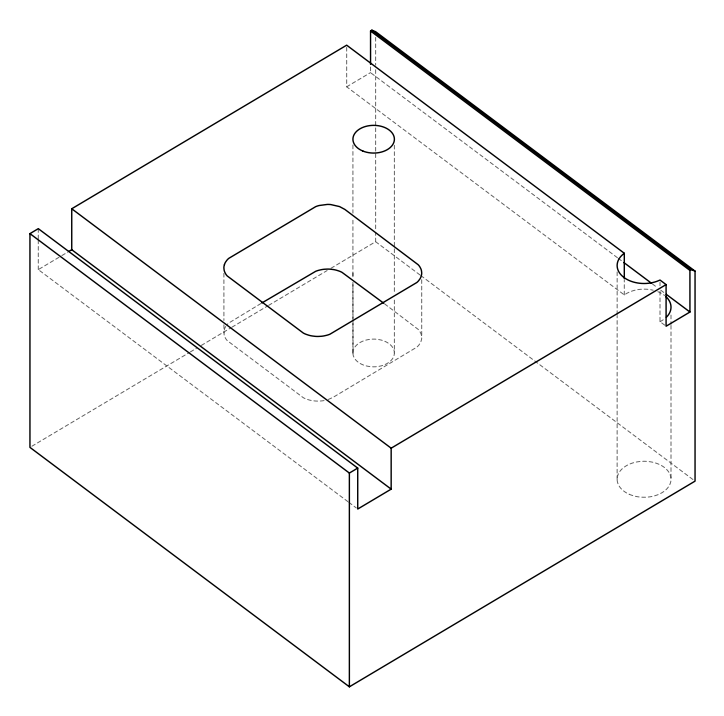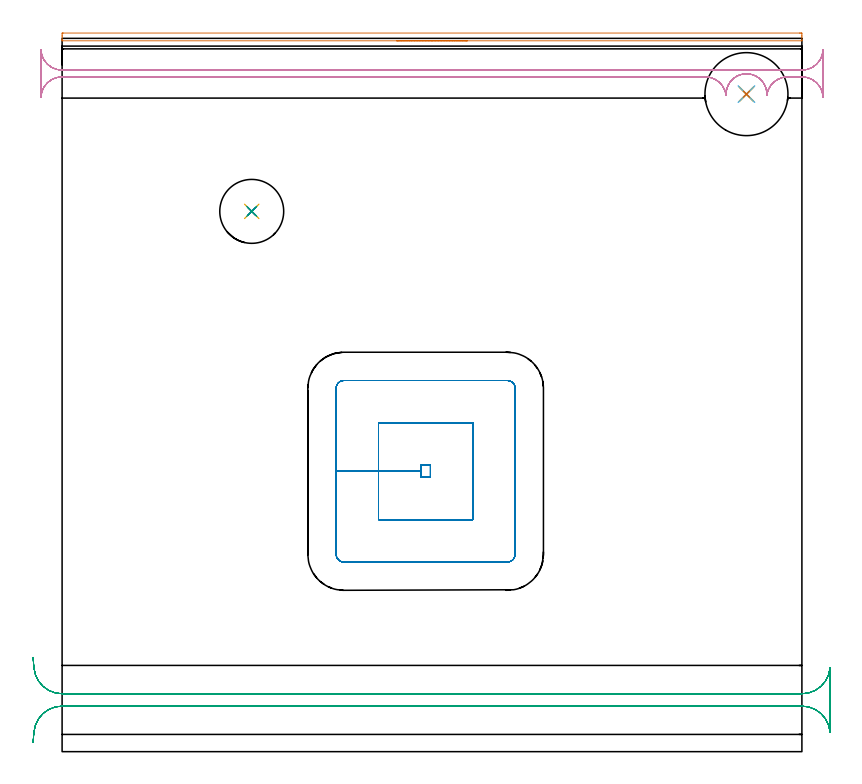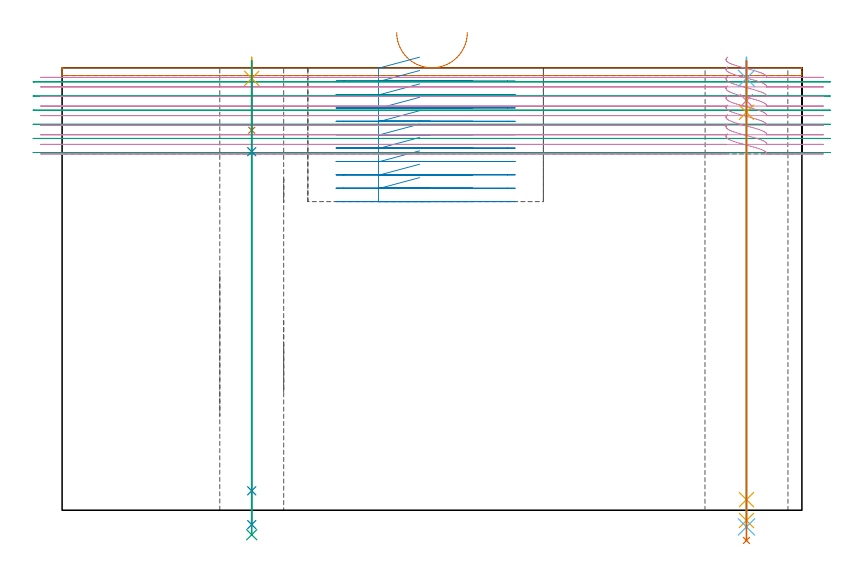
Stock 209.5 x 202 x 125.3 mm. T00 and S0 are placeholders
(PLAN: 13 operations, 10 tool changes, 28.7 min)
(1 AREA_MILL | FG_CHAMFER_SURFACE | UGT0205_001 | 1.83 min | 507 mm3)
(2 MILL_RECTANGULAR_POCKET | POCKET_RECTANGULAR_STRAIGHT | NXT0201_012 | Follow Part, ap 4, ae 75% | 8.48 min | 167007 mm3)
(3 MILL_RECTANGULAR_SLOT | SLOT_RECTANGULAR | NXT0201_012 | Follow Part, ap 4, ae 75% | 5.98 min | 98090 mm3)
(4 MILL_RECTANGULAR_SLOT_1 | SLOT_RECTANGULAR_1 | NXT0201_011 | Follow Part, ap 3, ae 75% | 9.39 min | 73347 mm3)
(5 SPOT_DRILL | STEP1HOLE | NXT0321_9005460120000 | 0.05 min | 186 mm3)
(6 SPOT_DRILL_1 | STEP1HOLE_1 | NXT0321_9005460120000 | 0.05 min | 14 mm3)
(7 DRILL_BLIND_HOLE_INTO_CENTER | STEP1HOLE | NXT0301_089 | 0.08 min | 1593 mm3)
(8 GUN_DRILL_THROUGH_HOLE | STEP1HOLE | UGT0307_008 | 0.62 min | 10335 mm3)
(9 DRILL_TO_ENLARGE_THROUGH_HOLE | STEP1HOLE | UGT0301_250 | 0.54 min | 20108 mm3)
(10 DRILL_BLIND_HOLE_INTO_CENTER_1 | STEP1HOLE_1 | NXT0301_033 | 0.05 min | 3 mm3)
(11 GUN_DRILL_THROUGH_HOLE_1 | STEP1HOLE_1 | UGT0307_002 | 0.57 min | 2854 mm3)
(12 SPADE_DRILL_TO_ENLARGE_THROUGH_HOLE | STEP1HOLE_1 | UGT0306_005 | 0.53 min | 14208 mm3)
(13 DRILL_TO_ENLARGE_THROUGH_HOLE_1 | STEP1HOLE_1 | UGT0301_056 | 0.55 min | 29032 mm3)
(TOOL UGT0205_001 | Chamfer Mill 20 x 3 x 45 deg. | D20 FL50 Z2)
(TOOL NXT0201_012 | ENDMILL 16mm [2P460-1600-NA 1630] | D16 FL38 Z6)
(TOOL NXT0201_011 | ENDMILL 12mm [2P460-1200-NA 1630] | D12 FL38 Z6)
(TOOL NXT0321_9005460120000 | NC Spot Drill, 142deg, 12mm, Carbide, Uncoated | D12 PA142 FL30 Z2)
(TOOL NXT0301_089 | Carbide Drill 11.8mm [860.1-1180-035A1-MM 2214] | D11.8 PA140 FL55 Z2)
(TOOL UGT0307_008 | Gun Drill 11 mm | D11 PA130 FL24 Z1)
(TOOL UGT0301_250 | Twist Drill 18.1 mm | D18.1 PA118 FL135 Z2)
(TOOL NXT0301_033 | Carbide Drill 6.2mm [860.1-0620-031A1-MM 2214] | D6.2 PA140 FL53 Z2)
(TOOL UGT0307_002 | Gun Drill 6 mm | D6 PA130 FL24 Z1)
(TOOL UGT0306_005 | Spade Drill 14.5mm | D14.5 PA132 FL10 Z2)
(TOOL UGT0301_056 | Twist Drill 23.5 mm | D23.5 PA118 FL155 Z2)
(OP 1 AREA_MILL)
G17 G21 G94 G90
T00 M6
G54
G17 G0 G90 X114.75 Y201.3 S1061 M3
G43 Z135.3 H0
G94 G1 X114.712 Z134.428 F250.
X114.598 Z133.563
X114.409 Z132.712
X114.147 Z131.88
X113.813 Z131.074
X113.41 Z130.3
X112.942 Z129.564
X112.41 Z128.872
X111.821 Z128.229
X111.178 Z127.639
X110.486 Z127.108
X109.75 Z126.64
X108.976 Z126.237
X108.17 Z125.903
X107.338 Z125.641
X106.487 Z125.452
X105.622 Z125.338
X104.75 Z125.3
X0.177
X0.01 Y201.303 Z125.288
X0.003 Y201.391 Z125.201
X0. Y201.486 Z125.114
Y201.713 Z124.886
Y202.4 Z124.194
Y202.743 Z123.853
X0.003 Y203.266 Z123.33
X0.005 Y203.491 Z123.105
X0.059 Y203.495 Z123.103
X0.298 Y203.5 Z123.1
X208.876
X209.203 Y203.499 Z123.101
X209.441 Y203.495 Z123.103
X209.495 Y203.491 Z123.105
X209.5 Y203.266 Z123.33
Y202.743 Z123.853
Y202.4 Z124.194
Y201.485 Z125.114
X209.497 Y201.391 Z125.201
X209.49 Y201.303 Z125.288
X209.323 Y201.3 Z125.3
X104.75
X103.878 Z125.338
X103.014 Z125.452
X102.162 Z125.641
X101.33 Z125.903
X100.524 Z126.237
X99.75 Z126.64
X99.014 Z127.108
X98.322 Z127.639
X97.679 Z128.229
X97.09 Z128.872
X96.559 Z129.564
X96.09 Z130.3
X95.687 Z131.074
X95.353 Z131.88
X95.091 Z132.712
X94.902 Z133.563
X94.788 Z134.428
X94.75 Z135.3
M5
M2
(OP 2 MILL_RECTANGULAR_POCKET)
G17 G21 G94 G90
T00 M6
G54
G17 G0 G90 X101.241 Y93.1 S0 M3
G43 Z135.3 H1
Z128.3
G94 G1 X89.6 Z125.181 F250.
Y79.4 Z121.51
X101.6
Y77.7 F500.
X104.3
Y81.1
X101.6
Y79.4
X89.6
Y65.7
X116.3
Y93.1
X89.6
Y79.4
X77.6
Y55.9
G3 X79.8 Y53.7 R2.2
G1 X126.1
G3 X128.3 Y55.9 R2.2
G1 Y102.9
G3 X126.1 Y105.1 R2.2
G1 X79.8
G3 X77.6 Y102.9 R2.2
G1 Y79.4
Y78.4
G0 X101.241 Y93.1 Z124.51
G1 X89.6 Z121.391 F250.
Y79.4 Z117.72
X101.6
Y77.7 F500.
X104.3
Y81.1
X101.6
Y79.4
X89.6
Y65.7
X116.3
Y93.1
X89.6
Y79.4
X77.6
Y55.9
G3 X79.8 Y53.7 R2.2
G1 X126.1
G3 X128.3 Y55.9 R2.2
G1 Y102.9
G3 X126.1 Y105.1 R2.2
G1 X79.8
G3 X77.6 Y102.9 R2.2
G1 Y79.4
Y78.4
G0 X101.241 Y93.1 Z120.72
G1 X89.6 Z117.601 F250.
Y79.4 Z113.93
X101.6
Y77.7 F500.
X104.3
Y81.1
X101.6
Y79.4
X89.6
Y65.7
X116.3
Y93.1
X89.6
Y79.4
X77.6
Y55.9
G3 X79.8 Y53.7 R2.2
G1 X126.1
G3 X128.3 Y55.9 R2.2
G1 Y102.9
G3 X126.1 Y105.1 R2.2
G1 X79.8
G3 X77.6 Y102.9 R2.2
G1 Y79.4
Y78.4
G0 X101.241 Y93.1 Z116.93
G1 X89.6 Z113.811 F250.
Y79.4 Z110.14
X101.6
Y77.7 F500.
X104.3
Y81.1
X101.6
Y79.4
X89.6
Y65.7
X116.3
Y93.1
X89.6
Y79.4
X77.6
Y55.9
G3 X79.8 Y53.7 R2.2
G1 X126.1
G3 X128.3 Y55.9 R2.2
G1 Y102.9
G3 X126.1 Y105.1 R2.2
G1 X79.8
G3 X77.6 Y102.9 R2.2
G1 Y79.4
Y78.4
G0 X101.241 Y93.1 Z113.14
G1 X89.6 Z110.021 F250.
Y79.4 Z106.35
X101.6
Y77.7 F500.
X104.3
Y81.1
X101.6
Y79.4
X89.6
Y65.7
X116.3
Y93.1
X89.6
Y79.4
X77.6
Y55.9
G3 X79.8 Y53.7 R2.2
G1 X126.1
G3 X128.3 Y55.9 R2.2
G1 Y102.9
G3 X126.1 Y105.1 R2.2
G1 X79.8
G3 X77.6 Y102.9 R2.2
G1 Y79.4
Y78.4
G0 X101.241 Y93.1 Z109.35
G1 X89.6 Z106.231 F250.
Y79.4 Z102.56
X101.6
Y77.7 F500.
X104.3
Y81.1
X101.6
Y79.4
X89.6
Y65.7
X116.3
Y93.1
X89.6
Y79.4
X77.6
Y55.9
G3 X79.8 Y53.7 R2.2
G1 X126.1
G3 X128.3 Y55.9 R2.2
G1 Y102.9
G3 X126.1 Y105.1 R2.2
G1 X79.8
G3 X77.6 Y102.9 R2.2
G1 Y79.4
Y78.4
G0 X101.241 Y93.1 Z105.56
G1 X89.6 Z102.441 F250.
Y79.4 Z98.77
X101.6
Y77.7 F500.
X104.3
Y81.1
X101.6
Y79.4
X89.6
Y65.7
X116.3
Y93.1
X89.6
Y79.4
X77.6
Y55.9
G3 X79.8 Y53.7 R2.2
G1 X126.1
G3 X128.3 Y55.9 R2.2
G1 Y102.9
G3 X126.1 Y105.1 R2.2
G1 X79.8
G3 X77.6 Y102.9 R2.2
G1 Y79.4
Y78.4
G0 X101.241 Y93.1 Z101.77
G1 X89.6 Z98.651 F250.
Y79.4 Z94.98
X101.6
Y77.7 F500.
X104.3
Y81.1
X101.6
Y79.4
X89.6
Y65.7
X116.3
Y93.1
X89.6
Y79.4
X77.6
Y55.9
G3 X79.8 Y53.7 R2.2
G1 X126.1
G3 X128.3 Y55.9 R2.2
G1 Y102.9
G3 X126.1 Y105.1 R2.2
G1 X79.8
G3 X77.6 Y102.9 R2.2
G1 Y79.4
Y78.4
G0 X101.241 Y93.1 Z97.98
G1 X89.6 Z94.861 F250.
Y79.4 Z91.19
X101.6
Y77.7 F500.
X104.3
Y81.1
X101.6
Y79.4
X89.6
Y65.7
X116.3
Y93.1
X89.6
Y79.4
X77.6
Y55.9
G3 X79.8 Y53.7 R2.2
G1 X126.1
G3 X128.3 Y55.9 R2.2
G1 Y102.9
G3 X126.1 Y105.1 R2.2
G1 X79.8
G3 X77.6 Y102.9 R2.2
G1 Y79.4
Y78.4
G0 X101.241 Y93.1 Z94.19
G1 X89.6 Z91.071 F250.
Y79.4 Z87.4
X101.6
Y77.7 F500.
X104.3
Y81.1
X101.6
Y79.4
X89.6
Y65.7
X116.3
Y93.1
X89.6
Y79.4
X77.6
Y55.9
G3 X79.8 Y53.7 R2.2
G1 X126.1
G3 X128.3 Y55.9 R2.2
G1 Y102.9
G3 X126.1 Y105.1 R2.2
G1 X79.8
G3 X77.6 Y102.9 R2.2
G1 Y79.4
Y78.4
G0 Z135.3
M5
M2
(OP 3 MILL_RECTANGULAR_SLOT)
G17 G21 G94 G90
T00 M6
G54
G17 G0 G90 X-8.23 Y2.603 S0 M3
G43 Z135.3 H1
Z121.3
G94 G1 X-7.97 Y5.592 F250.
G2 X0. Y12.9 R8. F500.
G1 X209.5
G2 X217.47 Y5.592 R8.
G1 X217.5
Y23.708
X217.47
G2 X209.5 Y16.4 R8.
G1 X0.
G2 X-7.97 Y23.708 R8.
G1 X-8.23 Y26.697 F250.
G0 Y2.603 Z117.3
G1 X-7.97 Y5.592
G2 X0. Y12.9 R8. F500.
G1 X209.5
G2 X217.47 Y5.592 R8.
G1 X217.5
Y23.708
X217.47
G2 X209.5 Y16.4 R8.
G1 X0.
G2 X-7.97 Y23.708 R8.
G1 X-8.23 Y26.697 F250.
G0 Y2.603 Z113.3
G1 X-7.97 Y5.592
G2 X0. Y12.9 R8. F500.
G1 X209.5
G2 X217.47 Y5.592 R8.
G1 X217.5
Y23.708
X217.47
G2 X209.5 Y16.4 R8.
G1 X0.
G2 X-7.97 Y23.708 R8.
G1 X-8.23 Y26.697 F250.
G0 Y2.603 Z109.3
G1 X-7.97 Y5.592
G2 X0. Y12.9 R8. F500.
G1 X209.5
G2 X217.47 Y5.592 R8.
G1 X217.5
Y23.708
X217.47
G2 X209.5 Y16.4 R8.
G1 X0.
G2 X-7.97 Y23.708 R8.
G1 X-8.23 Y26.697 F250.
G0 Y2.603 Z105.3
G1 X-7.97 Y5.592
G2 X0. Y12.9 R8. F500.
G1 X209.5
G2 X217.47 Y5.592 R8.
G1 X217.5
Y23.708
X217.47
G2 X209.5 Y16.4 R8.
G1 X0.
G2 X-7.97 Y23.708 R8.
G1 X-8.23 Y26.697 F250.
G0 Y2.603 Z101.3
G1 X-7.97 Y5.592
G2 X0. Y12.9 R8. F500.
G1 X209.5
G2 X217.47 Y5.592 R8.
G1 X217.5
Y23.708
X217.47
G2 X209.5 Y16.4 R8.
G1 X0.
G2 X-7.97 Y23.708 R8.
G1 X-8.23 Y26.697 F250.
G0 Z135.3
M5
M2
(OP 4 MILL_RECTANGULAR_SLOT_1)
G17 G21 G94 G90
T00 M6
G54
G17 G0 G90 X188.513 Y188.448 S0 M3
G43 Z135.3 H1
Z128.3
G94 G1 X188.311 Y187.947 Z128.155 F250.
X188.112 Y187.105 Z127.923
X188.04 Y186.242 Z127.691
X188.058 Y185.903 Z127.6
X188.048 Z127.598
X188.058 Z127.595
X188.04 Y186.242 Z127.504
X188.112 Y187.105 Z127.272
X188.311 Y187.947 Z127.04
X188.635 Y188.75 Z126.808
X189.076 Y189.496 Z126.576
X189.623 Y190.166 Z126.344
X190.265 Y190.748 Z126.112
X190.987 Y191.226 Z125.88
X191.772 Y191.591 Z125.648
X192.603 Y191.834 Z125.416
X193.461 Y191.95 Z125.184
X193.801 Z125.093
X194.14 Z125.002
X194.998 Y191.834 Z124.77
X195.829 Y191.591 Z124.538
X196.614 Y191.226 Z124.306
X197.335 Y190.747 Z124.074
X197.977 Y190.166 Z123.842
X198.524 Y189.495 Z123.61
X198.965 Y188.75 Z123.378
X199.289 Y187.947 Z123.146
X199.489 Y187.105 Z122.914
X199.56 Y186.242 Z122.682
X199.542 Y185.903 Z122.591
X199.552 Z122.589
G2 X205.498 Y191.1 R6. F500.
G1 X209.5
G2 X215.49 Y185.446 R6.
G1 X215.5
Y198.654
X215.49
G2 X209.5 Y193. R6.
G1 X0.
G2 X-5.99 Y198.654 R6.
G1 X-6.
Y185.446
X-5.99
G2 X0. Y191.1 R6.
G1 X182.102
G2 X188.048 Y185.903 R6.
G0 Z135.3
X188.513 Y188.448
Z125.589
G1 X188.311 Y187.947 Z125.444 F250.
X188.112 Y187.105 Z125.212
X188.04 Y186.242 Z124.98
X188.058 Y185.903 Z124.889
X188.048 Z124.887
X188.058 Z124.884
X188.04 Y186.242 Z124.793
X188.112 Y187.105 Z124.561
X188.311 Y187.947 Z124.329
X188.635 Y188.75 Z124.097
X189.076 Y189.496 Z123.865
X189.623 Y190.166 Z123.633
X190.265 Y190.748 Z123.401
X190.987 Y191.226 Z123.169
X191.772 Y191.591 Z122.937
X192.603 Y191.834 Z122.705
X193.461 Y191.95 Z122.473
X193.801 Z122.382
X194.14 Z122.291
X194.998 Y191.834 Z122.059
X195.829 Y191.591 Z121.827
X196.614 Y191.226 Z121.595
X197.335 Y190.747 Z121.363
X197.977 Y190.166 Z121.131
X198.524 Y189.495 Z120.899
X198.965 Y188.75 Z120.667
X199.289 Y187.947 Z120.435
X199.489 Y187.105 Z120.203
X199.56 Y186.242 Z119.971
X199.542 Y185.903 Z119.88
X199.552 Z119.878
G2 X205.498 Y191.1 R6. F500.
G1 X209.5
G2 X215.49 Y185.446 R6.
G1 X215.5
Y198.654
X215.49
G2 X209.5 Y193. R6.
G1 X0.
G2 X-5.99 Y198.654 R6.
G1 X-6.
Y185.446
X-5.99
G2 X0. Y191.1 R6.
G1 X182.102
G2 X188.048 Y185.903 R6.
G0 Z135.3
X188.513 Y188.448
Z122.878
G1 X188.311 Y187.947 Z122.733 F250.
X188.112 Y187.105 Z122.501
X188.04 Y186.242 Z122.269
X188.058 Y185.903 Z122.178
X188.048 Z122.176
X188.058 Z122.173
X188.04 Y186.242 Z122.082
X188.112 Y187.105 Z121.85
X188.311 Y187.947 Z121.618
X188.635 Y188.75 Z121.386
X189.076 Y189.496 Z121.154
X189.623 Y190.166 Z120.922
X190.265 Y190.748 Z120.69
X190.987 Y191.226 Z120.458
X191.772 Y191.591 Z120.226
X192.603 Y191.834 Z119.994
X193.461 Y191.95 Z119.762
X193.801 Z119.671
X194.14 Z119.58
X194.998 Y191.834 Z119.348
X195.829 Y191.591 Z119.116
X196.614 Y191.226 Z118.884
X197.335 Y190.747 Z118.652
X197.977 Y190.166 Z118.42
X198.524 Y189.495 Z118.188
X198.965 Y188.75 Z117.956
X199.289 Y187.947 Z117.724
X199.489 Y187.105 Z117.492
X199.56 Y186.242 Z117.26
X199.542 Y185.903 Z117.169
X199.552 Z117.167
G2 X205.498 Y191.1 R6. F500.
G1 X209.5
G2 X215.49 Y185.446 R6.
G1 X215.5
Y198.654
X215.49
G2 X209.5 Y193. R6.
G1 X0.
G2 X-5.99 Y198.654 R6.
G1 X-6.
Y185.446
X-5.99
G2 X0. Y191.1 R6.
G1 X182.102
G2 X188.048 Y185.903 R6.
G0 Z135.3
X188.513 Y188.448
Z120.167
G1 X188.311 Y187.947 Z120.022 F250.
X188.112 Y187.105 Z119.79
X188.04 Y186.242 Z119.558
X188.058 Y185.903 Z119.467
X188.048 Z119.464
X188.058 Z119.462
X188.04 Y186.242 Z119.371
X188.112 Y187.105 Z119.139
X188.311 Y187.947 Z118.907
X188.635 Y188.75 Z118.675
X189.076 Y189.496 Z118.443
X189.623 Y190.166 Z118.211
X190.265 Y190.748 Z117.979
X190.987 Y191.226 Z117.747
X191.772 Y191.591 Z117.515
X192.603 Y191.834 Z117.283
X193.461 Y191.95 Z117.051
X193.801 Z116.96
X194.14 Z116.869
X194.998 Y191.834 Z116.637
X195.829 Y191.591 Z116.405
X196.614 Y191.226 Z116.173
X197.335 Y190.747 Z115.941
X197.977 Y190.166 Z115.709
X198.524 Y189.495 Z115.477
X198.965 Y188.75 Z115.245
X199.289 Y187.947 Z115.013
X199.489 Y187.105 Z114.781
X199.56 Y186.242 Z114.549
X199.542 Y185.903 Z114.458
X199.552 Z114.456
G2 X205.498 Y191.1 R6. F500.
G1 X209.5
G2 X215.49 Y185.446 R6.
G1 X215.5
Y198.654
X215.49
G2 X209.5 Y193. R6.
G1 X0.
G2 X-5.99 Y198.654 R6.
G1 X-6.
Y185.446
X-5.99
G2 X0. Y191.1 R6.
G1 X182.102
G2 X188.048 Y185.903 R6.
G0 Z135.3
X188.513 Y188.448
Z117.456
G1 X188.311 Y187.947 Z117.311 F250.
X188.112 Y187.105 Z117.079
X188.04 Y186.242 Z116.847
X188.058 Y185.903 Z116.756
X188.048 Z116.753
X188.058 Z116.751
X188.04 Y186.242 Z116.66
X188.112 Y187.105 Z116.428
X188.311 Y187.947 Z116.196
X188.635 Y188.75 Z115.964
X189.076 Y189.496 Z115.732
X189.623 Y190.166 Z115.5
X190.265 Y190.748 Z115.268
X190.987 Y191.226 Z115.036
X191.772 Y191.591 Z114.804
X192.603 Y191.834 Z114.572
X193.461 Y191.95 Z114.34
X193.801 Z114.249
X194.14 Z114.158
X194.998 Y191.834 Z113.926
X195.829 Y191.591 Z113.694
X196.614 Y191.226 Z113.462
X197.335 Y190.747 Z113.23
X197.977 Y190.166 Z112.998
X198.524 Y189.495 Z112.766
X198.965 Y188.75 Z112.534
X199.289 Y187.947 Z112.302
X199.489 Y187.105 Z112.07
X199.56 Y186.242 Z111.838
X199.542 Y185.903 Z111.747
X199.552 Z111.744
G2 X205.498 Y191.1 R6. F500.
G1 X209.5
G2 X215.49 Y185.446 R6.
G1 X215.5
Y198.654
X215.49
G2 X209.5 Y193. R6.
G1 X0.
G2 X-5.99 Y198.654 R6.
G1 X-6.
Y185.446
X-5.99
G2 X0. Y191.1 R6.
G1 X182.102
G2 X188.048 Y185.903 R6.
G0 Z135.3
X188.513 Y188.448
Z114.744
G1 X188.311 Y187.947 Z114.6 F250.
X188.112 Y187.105 Z114.368
X188.04 Y186.242 Z114.136
X188.058 Y185.903 Z114.045
X188.048 Z114.042
X188.058 Z114.04
X188.04 Y186.242 Z113.949
X188.112 Y187.105 Z113.717
X188.311 Y187.947 Z113.485
X188.635 Y188.75 Z113.253
X189.076 Y189.496 Z113.021
X189.623 Y190.166 Z112.789
X190.265 Y190.748 Z112.557
X190.987 Y191.226 Z112.325
X191.772 Y191.591 Z112.093
X192.603 Y191.834 Z111.861
X193.461 Y191.95 Z111.629
X193.801 Z111.538
X194.14 Z111.447
X194.998 Y191.834 Z111.215
X195.829 Y191.591 Z110.983
X196.614 Y191.226 Z110.751
X197.335 Y190.747 Z110.519
X197.977 Y190.166 Z110.287
X198.524 Y189.495 Z110.055
X198.965 Y188.75 Z109.823
X199.289 Y187.947 Z109.591
X199.489 Y187.105 Z109.359
X199.56 Y186.242 Z109.127
X199.542 Y185.903 Z109.036
X199.552 Z109.033
G2 X205.498 Y191.1 R6. F500.
G1 X209.5
G2 X215.49 Y185.446 R6.
G1 X215.5
Y198.654
X215.49
G2 X209.5 Y193. R6.
G1 X0.
G2 X-5.99 Y198.654 R6.
G1 X-6.
Y185.446
X-5.99
G2 X0. Y191.1 R6.
G1 X182.102
G2 X188.048 Y185.903 R6.
G0 Z135.3
X188.513 Y188.448
Z112.033
G1 X188.311 Y187.947 Z111.889 F250.
X188.112 Y187.105 Z111.657
X188.04 Y186.242 Z111.425
X188.058 Y185.903 Z111.334
X188.048 Z111.331
X188.058 Z111.328
X188.04 Y186.242 Z111.238
X188.112 Y187.105 Z111.006
X188.311 Y187.947 Z110.774
X188.635 Y188.75 Z110.542
X189.076 Y189.496 Z110.31
X189.623 Y190.166 Z110.078
X190.265 Y190.748 Z109.846
X190.987 Y191.226 Z109.614
X191.772 Y191.591 Z109.382
X192.603 Y191.834 Z109.15
X193.461 Y191.95 Z108.918
X193.801 Z108.826
X194.14 Z108.736
X194.998 Y191.834 Z108.504
X195.829 Y191.591 Z108.272
X196.614 Y191.226 Z108.04
X197.335 Y190.747 Z107.808
X197.977 Y190.166 Z107.576
X198.524 Y189.495 Z107.344
X198.965 Y188.75 Z107.112
X199.289 Y187.947 Z106.88
X199.489 Y187.105 Z106.648
X199.56 Y186.242 Z106.416
X199.542 Y185.903 Z106.325
X199.552 Z106.322
G2 X205.498 Y191.1 R6. F500.
G1 X209.5
G2 X215.49 Y185.446 R6.
G1 X215.5
Y198.654
X215.49
G2 X209.5 Y193. R6.
G1 X0.
G2 X-5.99 Y198.654 R6.
G1 X-6.
Y185.446
X-5.99
G2 X0. Y191.1 R6.
G1 X182.102
G2 X188.048 Y185.903 R6.
G0 Z135.3
X188.513 Y188.448
Z109.322
G1 X188.311 Y187.947 Z109.178 F250.
X188.112 Y187.105 Z108.946
X188.04 Y186.242 Z108.714
X188.058 Y185.903 Z108.623
X188.048 Z108.62
X188.058 Z108.617
X188.04 Y186.242 Z108.526
X188.112 Y187.105 Z108.294
X188.311 Y187.947 Z108.062
X188.635 Y188.75 Z107.83
X189.076 Y189.496 Z107.598
X189.623 Y190.166 Z107.366
X190.265 Y190.748 Z107.134
X190.987 Y191.226 Z106.902
X191.772 Y191.591 Z106.67
X192.603 Y191.834 Z106.438
X193.461 Y191.95 Z106.206
X193.801 Z106.115
X194.14 Z106.024
X194.998 Y191.834 Z105.792
X195.829 Y191.591 Z105.56
X196.614 Y191.226 Z105.329
X197.335 Y190.747 Z105.097
X197.977 Y190.166 Z104.865
X198.524 Y189.495 Z104.633
X198.965 Y188.75 Z104.401
X199.289 Y187.947 Z104.169
X199.489 Y187.105 Z103.937
X199.56 Y186.242 Z103.705
X199.542 Y185.903 Z103.614
X199.552 Z103.611
G2 X205.498 Y191.1 R6. F500.
G1 X209.5
G2 X215.49 Y185.446 R6.
G1 X215.5
Y198.654
X215.49
G2 X209.5 Y193. R6.
G1 X0.
G2 X-5.99 Y198.654 R6.
G1 X-6.
Y185.446
X-5.99
G2 X0. Y191.1 R6.
G1 X182.102
G2 X188.048 Y185.903 R6.
G0 Z135.3
X188.513 Y188.448
Z106.611
G1 X188.311 Y187.947 Z106.467 F250.
X188.112 Y187.105 Z106.235
X188.04 Y186.242 Z106.003
X188.058 Y185.903 Z105.912
X188.048 Z105.909
X188.058 Z105.906
X188.04 Y186.242 Z105.815
X188.112 Y187.105 Z105.583
X188.311 Y187.947 Z105.351
X188.635 Y188.75 Z105.119
X189.076 Y189.496 Z104.887
X189.623 Y190.166 Z104.655
X190.265 Y190.748 Z104.423
X190.987 Y191.226 Z104.191
X191.772 Y191.591 Z103.959
X192.603 Y191.834 Z103.727
X193.461 Y191.95 Z103.495
X193.801 Z103.404
X194.14 Z103.313
X194.998 Y191.834 Z103.081
X195.829 Y191.591 Z102.849
X196.614 Y191.226 Z102.617
X197.335 Y190.747 Z102.385
X197.977 Y190.166 Z102.153
X198.524 Y189.495 Z101.921
X198.965 Y188.75 Z101.69
X199.289 Y187.947 Z101.458
X199.489 Y187.105 Z101.226
X199.56 Y186.242 Z100.994
X199.542 Y185.903 Z100.903
X199.552 Z100.9
G2 X205.498 Y191.1 R6. F500.
G1 X209.5
G2 X215.49 Y185.446 R6.
G1 X215.5
Y198.654
X215.49
G2 X209.5 Y193. R6.
G1 X0.
G2 X-5.99 Y198.654 R6.
G1 X-6.
Y185.446
X-5.99
G2 X0. Y191.1 R6.
G1 X182.102
G2 X188.048 Y185.903 R6.
G0 Z135.3
M5
M2
(OP 5 SPOT_DRILL)
G17 G21 G94 G90
T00 M6
G54
G17 G0 G90 X53.7 Y153. S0 M3
G43 Z135.3 H0
G94 G81 G98 Z122.3 F250. R128.3
G80
M5
M2
(OP 6 SPOT_DRILL_1)
G17 G21 G94 G90
T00 M6
G54
G17 G0 G90 X193.8 Y186.2 S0 M3
G43 Z135.3 H0
G94 G81 G98 Z122.3 F250. R128.3
G80
M5
M2
(OP 7 DRILL_BLIND_HOLE_INTO_CENTER)
G17 G21 G94 G90
T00 M6
G54
G17 G0 G90 X53.7 Y153. S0 M3
G43 Z135.3 H1
G94 G81 G98 Z107.6 F250. R127.3
G80
M5
M2
(OP 8 GUN_DRILL_THROUGH_HOLE)
G17 G21 G94 G90
T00 M6
G54
G17 G0 G90 X53.7 Y153. M8
G43 Z135.3 H0
Z121.141
S716 M3
G94 G1 Z101.537 F125. M26
G4 X.084
Z5.5 F250.
G4 X.084
Z-4.065 F125.
G4 X.084
M5
M9
G0 Z121.141
Z135.3
M2
(OP 9 DRILL_TO_ENLARGE_THROUGH_HOLE)
G17 G21 G94 G90
T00 M6
G54
G17 G0 G90 X53.7 Y153. S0 M3
G43 Z135.3 H0
G94 G73 G98 Z-6.938 F250. Q16.53 R127.3
G80
M5
M2
(OP 10 DRILL_BLIND_HOLE_INTO_CENTER_1)
G17 G21 G94 G90
T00 M6
G54
G17 G0 G90 X193.8 Y186.2 S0 M3
G43 Z135.3 H1
G94 G81 G98 Z116. F250. R127.3
G80
M5
M2
(OP 11 GUN_DRILL_THROUGH_HOLE_1)
G17 G21 G94 G90
T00 M6
G54
G17 G0 G90 X193.8 Y186.2 M8
G43 Z135.3 H0
Z122.732
S716 M3
G94 G1 Z112.693 F125. M26
G4 X.084
Z3. F250.
G4 X.084
Z-2.899 F125.
G4 X.084
M5
M9
G0 Z122.732
Z135.3
M2
(OP 12 SPADE_DRILL_TO_ENLARGE_THROUGH_HOLE)
G17 G21 G94 G90
T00 M6
G54
G17 G0 G90 X193.8 Y186.2 S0 M3
G43 Z135.3 H0
G94 G73 G98 Z-4.728 F250. Q14.448 R127.3
G80
M5
M2
(OP 13 DRILL_TO_ENLARGE_THROUGH_HOLE_1)
G17 G21 G94 G90
T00 M6
G54
G17 G0 G90 X193.8 Y186.2 S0 M3
G43 Z135.3 H0
G94 G73 G98 Z-8.56 F250. Q22.31 R127.3
G80
M5
M2
